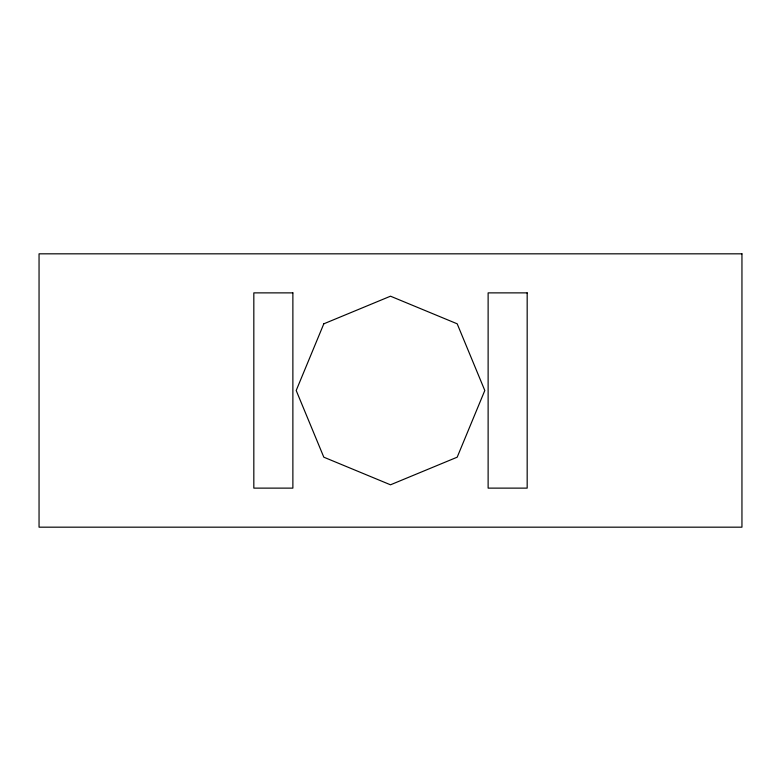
<?xml version="1.0" encoding="UTF-8"?>
<svg xmlns="http://www.w3.org/2000/svg" width="781" height="781" viewBox="0 0 781 781"><rect width="100%" height="100%" fill="white"/><g stroke="black" fill="none" stroke-linecap="round" stroke-linejoin="round"><path stroke-width="1.17" d="M323.812 323.812L296.194 390.5L323.812 457.188L390.5 484.806L457.188 457.188L484.806 390.5L457.188 323.812L390.5 296.194L323.812 323.812M741.95 253.825L39.05 253.825L39.05 527.175L741.95 527.175L741.95 253.825M292.875 292.875L253.825 292.875L253.825 488.125L292.875 488.125L292.875 292.875M527.175 292.875L488.125 292.875L488.125 488.125L527.175 488.125L527.175 292.875"/></g></svg>
